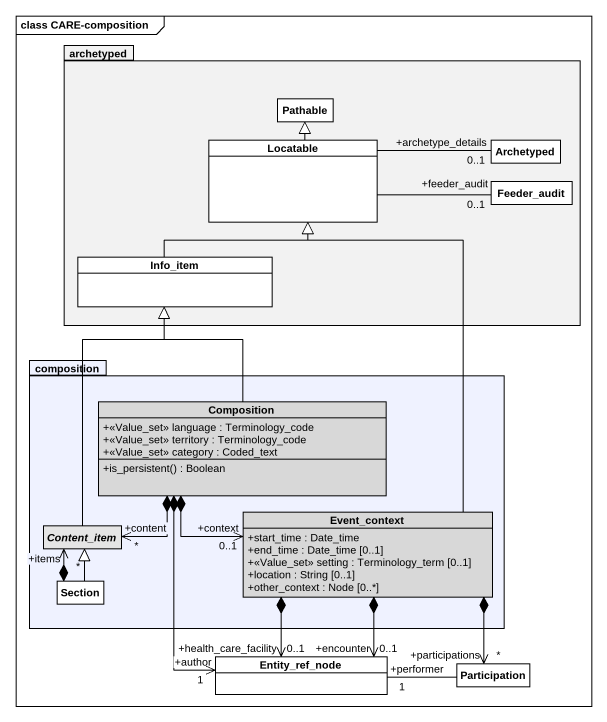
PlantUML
@startuml
mainframe class CARE-composition
hide circle
hide empty members
skinparam classAttributeIconSize 0
package archetyped #F2F2F2 {
  class Pathable #FFFFFF
  class Locatable #FFFFFF
  class Archetyped #FFFFFF
  class Feeder_audit #FFFFFF
  class Info_item #FFFFFF
}
package composition #EFF2FF {
  class Composition #D8D8D8 {
    +<<Value_set>> language : Terminology_code
    +<<Value_set>> territory : Terminology_code
    +<<Value_set>> category : Coded_text
    +is_persistent() : Boolean
  }
  abstract class Content_item #E5E5E5
  class Event_context #D8D8D8 {
    +start_time : Date_time
    +end_time : Date_time [0..1]
    +<<Value_set>> setting : Terminology_term [0..1]
    +location : String [0..1]
    +other_context : Node [0..*]
  }
  class Section
}
class Entity_ref_node #FFFFFF
class Participation #FFFFFF
Locatable -up-|> Pathable
Locatable -right- "+archetype_details\n0..1" Archetyped
Locatable -right- "+feeder_audit\n0..1" Feeder_audit
Info_item -up-|> Locatable
Composition -up-|> Info_item
Composition *-left-> "+content\n*" Content_item
Composition *--> "+context\n0..1" Event_context
Composition *--> "+author\n1" Entity_ref_node
Content_item -up-|> Info_item
Event_context -up-|> Locatable
Event_context *--> "+health_care_facility\n0..1" Entity_ref_node
Event_context *--> "+participations\n*" Participation
Section *-up-> "+items\n*" Content_item
Section -up-|> Content_item
Entity_ref_node "+encounter\n0..1" <-up-* Event_context
Participation -left- "+performer\n1" Entity_ref_node
@enduml
